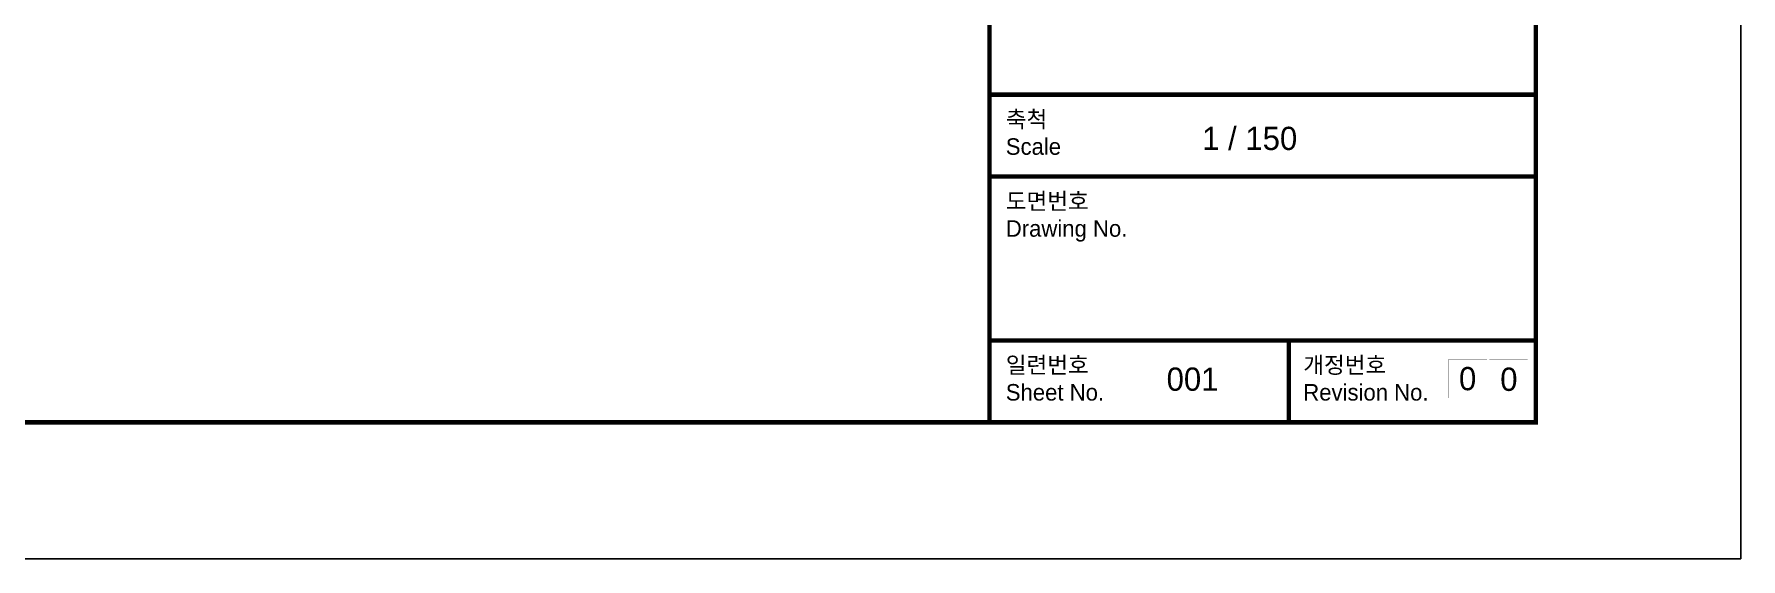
# Model space of a CAD drawing. Header units: millimetres. Extents: x 321717 to 696608, y -514806 to -16026.
# Drawn here: x 518701 to 538664, y -384696 to -378554 of the extents above; entities that cross this region are included whole.
import ezdxf
from ezdxf.enums import TextEntityAlignment as Align

# ---------------------------------------------------------------- set-up
doc = ezdxf.new("R2010")
doc.units = ezdxf.units.MM
doc.header["$LTSCALE"] = 65
doc.layers.add('XREBAR', color=1, linetype='Continuous')
doc.styles.add('XRebarSheet', font='HMKMRHD.TTF')

# ---------------------------------------------------------------- blocks, each defined once
blk = doc.blocks.new('dhs_sheet2e')
at = {"color": 30}
for p, q in [((73013.1, 6791.9), (81003.6, 6791.9)), ((73013.1, 5593.3), (81003.6, 5593.3)), ((73013.1, 3196.2), (81003.6, 3196.2))]:
    blk.add_line(p, q, dxfattribs=at)
at = {"color": 7}
blk.add_lwpolyline([(84000, 0), (84000, 59329.4), (0, 59329.4), (0, 0)], close=True, dxfattribs=at)
at = {"color": 30, "const_width": 64.9}
blk.add_lwpolyline([(81003.6, 57331.7), (2996.4, 57331.7), (2996.4, 1997.6), (81003.6, 1997.6)], close=True, dxfattribs=at)
for points in [[(73013.1, 1997.6), (73013.1, 57331.7)], [(73013.1, 6791.9), (81003.6, 6791.9)], [(73013.1, 5593.3), (81003.6, 5593.3)], [(73013.1, 3196.2), (81003.6, 3196.2)], [(77390.2, 1997.6), (77390.2, 3196.2)]]:
    blk.add_lwpolyline(points, dxfattribs=at)
at = {"color": 1, "ltscale": 2, "const_width": 1.87}
for points in [[(79725.1, 2916.8), (79725.1, 2355), (80286.9, 2355), (80286.9, 2916.8), (79725.1, 2916.8)], [(80321.3, 2916.8), (80321.3, 2355), (80883.1, 2355), (80883.1, 2916.8), (80321.3, 2916.8)]]:
    blk.add_lwpolyline(points, dxfattribs=at)
at = {"color": 7, "style": 'XRebarSheet'}
for s, height, p in [('축척', 241.63, (73252.8, 6432.3)), ('Scale', 241.63, (73252.8, 6032.8)), ('도면번호', 241.63, (73252.8, 5233.8)), ('Drawing No.', 241.632, (73252.8, 4834.2)), ('일련번호', 241.63, (73252.8, 2836.6)), ('개정번호', 241.63, (77602.3, 2836.6)), ('Sheet No.', 241.63, (73252.8, 2437.1)), ('Revision No.', 241.632, (77602.3, 2437.1))]:
    blk.add_text(s, height=height, dxfattribs=at).set_placement(p, align=Align.MIDDLE_LEFT)
blk = doc.blocks.new('SDHSDHS')
at = {"color": 255, "xscale": 0.75, "yscale": 0.75, "zscale": 0.75}
blk.add_blockref('dhs_sheet2e', (0, 0), dxfattribs=at)
at = {"color": 3, "style": 'XRebarSheet'}
for s, p in [('1 / 150', (57614, 4619)), ('0', (60004, 1978)), ('0', (60456, 1971))]:
    blk.add_text(s, height=255, dxfattribs=at).set_placement(p, align=Align.MIDDLE)
blk.add_text('001', height=254.8, dxfattribs=at).set_placement((56703, 1845))

msp = doc.modelspace()

# ---------------------------------------------------------------- block references
at = {"layer": 'XREBAR', "xscale": 1.066666667546955, "yscale": 1.066666667546955, "zscale": 1.066666667546955}
msp.add_blockref('SDHSDHS', (471463.6, -384695.8), dxfattribs=at)

doc.saveas('drawing.dxf')
